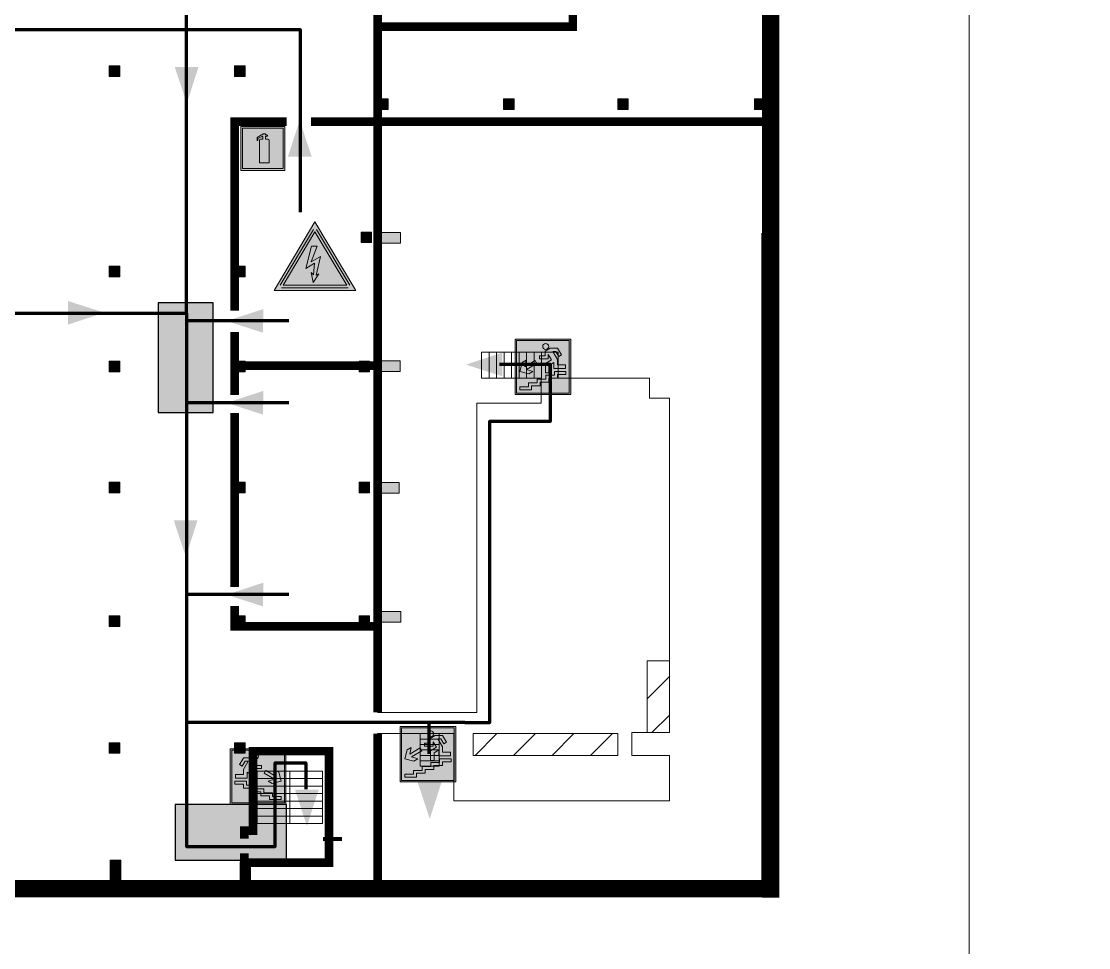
# Model space of a CAD drawing. Header units: millimetres. Extents: x 13810 to 67229, y 12374 to 21950.
# Drawn here: x 28951.6 to 29081.1, y 15454.4 to 15566.8 of the extents above; entities that cross this region are included whole.
import ezdxf

# ---------------------------------------------------------------- set-up
doc = ezdxf.new("R2010")
doc.units = ezdxf.units.MM
doc.layers.add('План_Штампы', color=7, linetype='Continuous')

# ---------------------------------------------------------------- blocks, each defined once
blk = doc.blocks.new('A$C7B4425F7')
at = {"true_color": 0xffffff}
blk.add_hatch(color=7, dxfattribs=at).paths.add_polyline_path([(0, 0), (-16, 0), (-16, -8), (0, -8)])
h = blk.add_hatch(color=126)
h.paths.add_polyline_path([(-0.2, -0.2), (-15.8, -0.2), (-15.8, -7.8), (-0.2, -7.8)])
h.paths.add_polyline_path([(-11.76, -2.03), (-11.76, -3.66), (-11.17, -3.66, -0.568275), (-11.17, -6.18), (-12.58, -6.18), (-12.58, -2.03)], flags=16)
h.paths.add_polyline_path([(-13.33, -4.12, -0.495768), (-13.59, -6.18), (-15.03, -6.18), (-15.03, -2.03), (-13.59, -2.03, -0.487973)], flags=16)
h.paths.add_polyline_path([(-10.25, -2.03), (-9.48, -2.03), (-9.48, -6.18), (-10.25, -6.18)], flags=16)
h.paths.add_polyline_path([(-13.84, -3.69), (-14.24, -3.69), (-14.24, -3.03), (-13.9, -3.03, -0.692621)], flags=0)
h.paths.add_polyline_path([(-9.15, -2.03), (-8.4, -2.03), (-8.04, -3.07), (-7.68, -2.03), (-6.93, -2.03), (-7.64, -4.1), (-6.93, -6.18), (-7.68, -6.18), (-8.04, -5.14), (-8.4, -6.18), (-9.15, -6.18), (-8.44, -4.1)], flags=16)
h.paths.add_polyline_path([(-11.76, -4.46), (-11.42, -4.46, -0.692621), (-11.36, -5.12), (-11.76, -5.12)], flags=0)
h.paths.add_polyline_path([(-13.9, -5.2), (-14.24, -5.2), (-14.24, -4.55), (-13.84, -4.55, -0.708038)], flags=0)
edge = h.paths.add_edge_path(flags=16)
edge.add_ellipse((-5.51, -4.08), major_axis=(0, 2.05), ratio=0.586184, start_angle=0, end_angle=360)
edge = h.paths.add_edge_path(flags=0)
edge.add_ellipse((-5.51, -4.08), major_axis=(0, 1.14), ratio=0.454828, start_angle=0, end_angle=360)
h.paths.add_polyline_path([(-4.13, -4.96, 0.377264), (-3.48, -4.52, 0.0555), (-3.16, -2.03), (-1.66, -2.03), (-1.66, -4.96), (-0.96, -4.96), (-0.96, -7.01), (-1.75, -7.01), (-1.75, -6.18), (-3.3, -6.18), (-3.3, -7.02), (-4.13, -7.02)], flags=16)
h.paths.add_polyline_path([(-2.73, -2.91), (-2.28, -2.91), (-2.28, -4.96), (-3.05, -4.96, 0.079136)], flags=0)
at = {"color": 126}
blk.add_lwpolyline([(-16, -8), (0, -8), (0, 0), (-16, 0)], close=True, dxfattribs=at)
blk = doc.blocks.new('вниз')
at = {"lineweight": 0, "true_color": 0xffffff}
h = blk.add_hatch(color=7, dxfattribs=at)
h.dxf.hatch_style = 1
h.paths.add_polyline_path([(40994.51, -4472.22), (40986.51, -4472.22), (40986.51, -4480.22), (40994.51, -4480.22)])
h.paths.add_polyline_path([(40994.31, -4472.42), (40994.31, -4480.01), (40986.71, -4480.01), (40986.71, -4472.42)], flags=16)
h.paths.add_polyline_path([(40988.43, -4473.53), (40989.43, -4473.53), (40990.19, -4473.96), (40990.19, -4474.6), (40991, -4474.6), (40991, -4475.06), (40989.73, -4475.06), (40989.73, -4474.46), (40989.3, -4475.18), (40990.17, -4475.7), (40990.17, -4477.11), (40989.63, -4477.11), (40989.63, -4476.01), (40988.94, -4475.59), (40988.94, -4476.46), (40988.94, -4476.46), (40987.47, -4476.46), (40987.26, -4476.46), (40987.26, -4475.92), (40988.4, -4475.92), (40988.4, -4475.2), (40989.1, -4473.99), (40988.66, -4473.99), (40988.24, -4474.7), (40987.86, -4474.47), (40988.41, -4473.56)], flags=0)
h.paths.add_polyline_path([(40990.55, -4473.29, -1), (40989.69, -4473.29, -1)], flags=0)
h.paths.add_polyline_path([(40988.85, -4476.89), (40988.85, -4477.43), (40990.1, -4477.43), (40990.1, -4477.99), (40991.34, -4477.99), (40991.34, -4478.54), (40992.59, -4478.54), (40992.59, -4479.09), (40993.83, -4479.09), (40993.83, -4479.52), (40992.17, -4479.52), (40992.17, -4478.97), (40990.91, -4478.97), (40990.91, -4478.41), (40989.68, -4478.41), (40989.68, -4477.86), (40988.43, -4477.86), (40988.43, -4477.31), (40987.6, -4477.31), (40987.18, -4477.31), (40987.18, -4476.89)], flags=0)
h.paths.add_polyline_path([(40991.61, -4475.33), (40993.12, -4476.2), (40992.9, -4475.27), (40993.48, -4475.6), (40993.83, -4476.88), (40992.56, -4477.22), (40991.97, -4476.88), (40992.9, -4476.61), (40991.38, -4475.74), (40991.58, -4475.39)], flags=0)
h.paths.add_polyline_path([(40990.19, -4473.96), (40989.43, -4473.53), (40988.43, -4473.53), (40988.41, -4473.56), (40987.86, -4474.47), (40988.24, -4474.7), (40988.66, -4473.99), (40989.1, -4473.99), (40988.4, -4475.2), (40988.4, -4475.92), (40987.26, -4475.92), (40987.26, -4476.46), (40987.47, -4476.46), (40988.94, -4476.46), (40988.94, -4476.27), (40988.94, -4475.59), (40989.63, -4476.01), (40989.63, -4477.11), (40990.17, -4477.11), (40990.17, -4475.7), (40989.3, -4475.18), (40989.73, -4474.46), (40989.73, -4475.06), (40991, -4475.06), (40991, -4474.6), (40990.19, -4474.6)], flags=0)
h.paths.add_polyline_path([(40990.55, -4473.29, 1), (40989.69, -4473.29, 1)], flags=0)
h.paths.add_polyline_path([(40991.61, -4475.33), (40991.58, -4475.39), (40991.38, -4475.74), (40992.9, -4476.61), (40991.97, -4476.88), (40992.56, -4477.22), (40993.83, -4476.88), (40993.48, -4475.6), (40992.9, -4475.27), (40993.12, -4476.2)], flags=0)
h.paths.add_polyline_path([(40990.1, -4477.43), (40988.85, -4477.43), (40988.85, -4476.89), (40987.18, -4476.89), (40987.18, -4477.31), (40987.6, -4477.31), (40988.43, -4477.31), (40988.43, -4477.86), (40989.68, -4477.86), (40989.68, -4478.41), (40990.91, -4478.41), (40990.91, -4478.97), (40992.17, -4478.97), (40992.17, -4479.52), (40993.83, -4479.52), (40993.83, -4479.09), (40992.59, -4479.09), (40992.59, -4478.54), (40991.34, -4478.54), (40991.34, -4477.99), (40990.1, -4477.99)], flags=0)
at = {"lineweight": 0}
h = blk.add_hatch(color=126, dxfattribs=at)
h.dxf.hatch_style = 1
h.paths.add_polyline_path([(40994.31, -4472.42), (40986.71, -4472.42), (40986.71, -4480.01), (40994.31, -4480.01)])
h.paths.add_polyline_path([(40988.43, -4473.53), (40989.43, -4473.53), (40990.19, -4473.96), (40990.19, -4474.6), (40991, -4474.6), (40991, -4475.06), (40989.73, -4475.06), (40989.73, -4474.46), (40989.3, -4475.18), (40990.17, -4475.7), (40990.17, -4477.11), (40989.63, -4477.11), (40989.63, -4476.01), (40988.94, -4475.59), (40988.94, -4476.46), (40988.94, -4476.46), (40987.47, -4476.46), (40987.26, -4476.46), (40987.26, -4475.92), (40988.4, -4475.92), (40988.4, -4475.2), (40989.1, -4473.99), (40988.66, -4473.99), (40988.24, -4474.7), (40987.86, -4474.47), (40988.41, -4473.56)], flags=16)
h.paths.add_polyline_path([(40990.55, -4473.29, -1), (40989.69, -4473.29, -1)], flags=16)
h.paths.add_polyline_path([(40988.85, -4476.89), (40988.85, -4477.43), (40990.1, -4477.43), (40990.1, -4477.99), (40991.34, -4477.99), (40991.34, -4478.54), (40992.59, -4478.54), (40992.59, -4479.09), (40993.83, -4479.09), (40993.83, -4479.52), (40992.17, -4479.52), (40992.17, -4478.97), (40990.91, -4478.97), (40990.91, -4478.41), (40989.68, -4478.41), (40989.68, -4477.86), (40988.43, -4477.86), (40988.43, -4477.31), (40987.6, -4477.31), (40987.18, -4477.31), (40987.18, -4476.89)], flags=16)
h.paths.add_polyline_path([(40991.61, -4475.33), (40993.12, -4476.2), (40992.9, -4475.27), (40993.48, -4475.6), (40993.83, -4476.88), (40992.56, -4477.22), (40991.97, -4476.88), (40992.9, -4476.61), (40991.38, -4475.74), (40991.58, -4475.39)], flags=16)
at = {"lineweight": 0, "true_color": 0xffffff}
h = blk.add_hatch(color=7, dxfattribs=at)
h.dxf.hatch_style = 1
h.paths.add_polyline_path([(40989.73, -4474.46), (40989.73, -4475.06), (40991, -4475.06), (40991, -4474.6), (40990.19, -4474.6), (40990.19, -4473.96), (40989.43, -4473.53), (40988.43, -4473.53), (40988.41, -4473.56), (40987.86, -4474.47), (40988.24, -4474.7), (40988.66, -4473.99), (40989.1, -4473.99), (40988.4, -4475.2), (40988.4, -4475.92), (40987.26, -4475.92), (40987.26, -4476.46), (40987.47, -4476.46), (40988.94, -4476.46), (40988.94, -4475.59), (40989.63, -4476.01), (40989.63, -4477.11), (40990.17, -4477.11), (40990.17, -4475.7), (40989.3, -4475.18)])
h.paths.add_polyline_path([(40989.69, -4473.29, 1), (40990.55, -4473.29, 1)])
h.paths.add_polyline_path([(40991.61, -4475.33), (40991.58, -4475.39), (40991.38, -4475.74), (40992.9, -4476.61), (40991.97, -4476.88), (40992.56, -4477.22), (40993.83, -4476.88), (40993.48, -4475.6), (40992.9, -4475.27), (40993.12, -4476.2)])
h.paths.add_polyline_path([(40990.1, -4477.43), (40988.85, -4477.43), (40988.85, -4476.89), (40987.18, -4476.89), (40987.18, -4477.31), (40987.6, -4477.31), (40988.43, -4477.31), (40988.43, -4477.86), (40989.68, -4477.86), (40989.68, -4478.41), (40990.91, -4478.41), (40990.91, -4478.97), (40992.17, -4478.97), (40992.17, -4479.52), (40993.83, -4479.52), (40993.83, -4479.09), (40992.59, -4479.09), (40992.59, -4478.54), (40991.34, -4478.54), (40991.34, -4477.99), (40990.1, -4477.99)])
at = {"color": 126, "lineweight": 0}
for points in [[(40986.51, -4472.22), (40994.51, -4472.22), (40994.51, -4480.22), (40986.51, -4480.22)], [(40986.71, -4472.42), (40994.31, -4472.42), (40994.31, -4480.01), (40986.71, -4480.01)]]:
    blk.add_lwpolyline(points, close=True, dxfattribs=at)
for points in [[(40987.47, -4476.46), (40987.26, -4476.46), (40987.26, -4475.92), (40988.4, -4475.92), (40988.4, -4475.2), (40989.1, -4473.99), (40988.66, -4473.99), (40988.24, -4474.7), (40987.86, -4474.47), (40988.41, -4473.56), (40988.43, -4473.53), (40989.43, -4473.53), (40990.19, -4473.96), (40990.19, -4474.6), (40991, -4474.6), (40991, -4475.06), (40989.73, -4475.06), (40989.73, -4474.46), (40989.3, -4475.18), (40990.17, -4475.7), (40990.17, -4477.11), (40989.63, -4477.11), (40989.63, -4476.01), (40988.94, -4475.59), (40988.94, -4476.46)], [(40991.58, -4475.39), (40991.38, -4475.74), (40992.9, -4476.61), (40991.97, -4476.88), (40992.56, -4477.22), (40993.83, -4476.88), (40993.48, -4475.6), (40992.9, -4475.27), (40993.12, -4476.2), (40991.61, -4475.33), (40991.58, -4475.39)], [(40987.6, -4477.31), (40987.18, -4477.31), (40987.18, -4476.89), (40988.85, -4476.89), (40988.85, -4477.43), (40990.1, -4477.43), (40990.1, -4477.99), (40991.34, -4477.99), (40991.34, -4478.54), (40992.59, -4478.54), (40992.59, -4479.09), (40993.83, -4479.09), (40993.83, -4479.52), (40992.17, -4479.52), (40992.17, -4478.97), (40990.91, -4478.97), (40990.91, -4478.41), (40989.68, -4478.41), (40989.68, -4477.86), (40988.43, -4477.86), (40988.43, -4477.31), (40987.6, -4477.31)], [(40987.47, -4476.46), (40988.94, -4476.46), (40988.94, -4476.27)]]:
    blk.add_lwpolyline(points, dxfattribs=at)
blk.add_circle((40990.12, -4473.29), 0.432, dxfattribs=at)
blk = doc.blocks.new('A$C32E8229D')
at = {"true_color": 0xffffff}
blk.add_hatch(color=7, dxfattribs=at).paths.add_polyline_path([(0, 0), (0, -8), (16, -8), (16, 0)])
h = blk.add_hatch(color=126)
h.paths.add_polyline_path([(0.2, -0.2), (15.8, -0.2), (15.8, -7.8), (0.2, -7.8)])
h.paths.add_polyline_path([(13.49, -2.05), (12.08, -2.05), (11.37, -2.63, 0.162397), (11.29, -2.84), (11.29, -3.63), (10.35, -3.63), (10.35, -4.05), (11.68, -4.05), (11.68, -3.48), (12.26, -4.28), (11.29, -5.1), (11.29, -6.78), (11.85, -6.78), (11.85, -5.44), (12.8, -4.64), (12.8, -5.94), (14.46, -5.94), (14.46, -5.39), (13.45, -5.39), (13.45, -3.97), (12.46, -2.59), (13.15, -2.59), (13.69, -3.34), (14.18, -3)], flags=16)
h.paths.add_polyline_path([(10.74, -1.82, 1), (11.8, -1.82, 1)], flags=16)
h.paths.add_polyline_path([(9.39, -3.59), (5.99, -3.59), (6.56, -3.03), (5.91, -3.03), (5.1, -3.83), (5.91, -4.64), (6.56, -4.64), (5.99, -4.09), (9.39, -4.09)], flags=16)
h.paths.add_polyline_path([(4.29, -1.08), (1.72, -1.08), (1.72, -6.6), (4.29, -6.6)], flags=16)
at = {"color": 126}
blk.add_lwpolyline([(16, -8), (0, -8), (0, 0), (16, 0)], close=True, dxfattribs=at)
blk = doc.blocks.new('вниз 3')
at = {"lineweight": 0, "true_color": 0xffffff}
h = blk.add_hatch(color=7, dxfattribs=at)
h.dxf.hatch_style = 1
h.paths.add_polyline_path([(40997.5, -4475.69), (40997.25, -4475.28), (40995.76, -4476.15), (40995.97, -4475.23), (40995.39, -4475.56), (40995.05, -4476.83), (40996.33, -4477.17), (40996.91, -4476.83), (40996, -4476.55)], flags=0)
h.paths.add_polyline_path([(40999.81, -4473.95), (41000.22, -4473.95), (41000.64, -4474.67), (41001.03, -4474.43), (41000.46, -4473.49), (41000.42, -4473.49), (40999.43, -4473.49), (40998.68, -4473.92), (40998.68, -4474.57), (40997.88, -4474.57), (40997.88, -4475), (40999.14, -4475), (40999.14, -4474.43), (40999.14, -4474.38), (40999.59, -4475.15), (40998.72, -4475.67), (40998.72, -4477.06), (40999.24, -4477.06), (40999.24, -4475.96), (40999.95, -4475.56), (40999.95, -4476.43), (41001.61, -4476.43), (41001.61, -4475.88), (41000.47, -4475.88), (41000.47, -4475.12)], flags=0)
h.paths.add_polyline_path([(40999.2, -4473.24, 1), (40998.35, -4473.24, 1)], flags=0)
h.paths.add_polyline_path([(41000.46, -4477.26), (41001.69, -4477.26), (41001.69, -4476.84), (41000.03, -4476.84), (41000.03, -4477.39), (40998.78, -4477.39), (40998.78, -4477.95), (40997.53, -4477.95), (40997.53, -4478.5), (40996.29, -4478.5), (40996.29, -4479.06), (40995.05, -4479.06), (40995.05, -4479.48), (40995.29, -4479.48), (40996.72, -4479.48), (40996.72, -4478.92), (40997.97, -4478.92), (40997.97, -4478.36), (40999.2, -4478.36), (40999.2, -4477.81), (41000.46, -4477.81)], flags=0)
h.paths.add_polyline_path([(41002.37, -4472.17), (40994.37, -4472.17), (40994.37, -4480.17), (41002.37, -4480.17)])
h.paths.add_polyline_path([(41002.16, -4479.96), (40994.57, -4479.96), (40994.57, -4472.37), (41002.16, -4472.37)], flags=16)
h.paths.add_polyline_path([(41001.61, -4475.88), (41001.61, -4476.43), (40999.95, -4476.43), (40999.95, -4475.56), (40999.24, -4475.96), (40999.24, -4477.06), (40998.72, -4477.06), (40998.72, -4475.67), (40999.59, -4475.15), (40999.14, -4474.38), (40999.14, -4474.43), (40999.14, -4475), (40997.88, -4475), (40997.88, -4474.57), (40998.68, -4474.57), (40998.68, -4473.92), (40999.43, -4473.49), (41000.42, -4473.49), (41000.46, -4473.49), (41001.03, -4474.43), (41000.64, -4474.67), (41000.22, -4473.95), (40999.81, -4473.95), (41000.47, -4475.12), (41000.47, -4475.88)], flags=0)
h.paths.add_polyline_path([(41001.69, -4476.84), (41001.69, -4477.26), (41000.46, -4477.26), (41000.46, -4477.81), (40999.2, -4477.81), (40999.2, -4478.36), (40997.97, -4478.36), (40997.97, -4478.92), (40996.72, -4478.92), (40996.72, -4479.48), (40995.05, -4479.48), (40995.05, -4479.06), (40996.29, -4479.06), (40996.29, -4478.5), (40997.53, -4478.5), (40997.53, -4477.95), (40998.78, -4477.95), (40998.78, -4477.39), (41000.03, -4477.39), (41000.03, -4476.84)], flags=0)
h.paths.add_polyline_path([(40998.35, -4473.24, -1), (40999.2, -4473.24, -1)], flags=0)
h.paths.add_polyline_path([(40997.5, -4475.69), (40996, -4476.55), (40996.91, -4476.83), (40996.33, -4477.17), (40995.05, -4476.83), (40995.39, -4475.56), (40995.97, -4475.23), (40995.76, -4476.15), (40997.25, -4475.28)], flags=0)
at = {"lineweight": 0}
h = blk.add_hatch(color=126, dxfattribs=at)
h.dxf.hatch_style = 1
h.paths.add_polyline_path([(41002.16, -4472.37), (40994.57, -4472.37), (40994.57, -4479.96), (41002.16, -4479.96)])
h.paths.add_polyline_path([(40995.97, -4475.23), (40995.76, -4476.15), (40997.25, -4475.28), (40997.5, -4475.69), (40996, -4476.55), (40996.91, -4476.83), (40996.33, -4477.17), (40995.05, -4476.83), (40995.39, -4475.56)], flags=16)
h.paths.add_polyline_path([(40997.88, -4474.57), (40998.68, -4474.57), (40998.68, -4473.92), (40999.43, -4473.49), (41000.42, -4473.49), (41000.46, -4473.49), (41001.03, -4474.43), (41000.64, -4474.67), (41000.22, -4473.95), (40999.81, -4473.95), (41000.47, -4475.12), (41000.47, -4475.88), (41001.61, -4475.88), (41001.61, -4476.43), (40999.95, -4476.43), (40999.95, -4475.56), (40999.24, -4475.96), (40999.24, -4477.06), (40998.72, -4477.06), (40998.72, -4475.67), (40999.59, -4475.15), (40999.14, -4474.38), (40999.14, -4474.43), (40999.14, -4475), (40997.88, -4475)], flags=16)
h.paths.add_polyline_path([(40998.35, -4473.24, -1), (40999.2, -4473.24, -1)], flags=16)
h.paths.add_polyline_path([(40997.53, -4477.95), (40998.78, -4477.95), (40998.78, -4477.39), (41000.03, -4477.39), (41000.03, -4476.84), (41001.69, -4476.84), (41001.69, -4477.26), (41000.46, -4477.26), (41000.46, -4477.81), (40999.2, -4477.81), (40999.2, -4478.36), (40997.97, -4478.36), (40997.97, -4478.92), (40996.72, -4478.92), (40996.72, -4479.48), (40995.05, -4479.48), (40995.05, -4479.06), (40996.29, -4479.06), (40996.29, -4478.5), (40997.53, -4478.5)], flags=16)
at = {"lineweight": 0, "true_color": 0xffffff}
h = blk.add_hatch(color=7, dxfattribs=at)
h.dxf.hatch_style = 1
h.paths.add_polyline_path([(40999.2, -4473.24, 1), (40998.35, -4473.24, 1)])
h.paths.add_polyline_path([(40999.81, -4473.95), (41000.22, -4473.95), (41000.64, -4474.67), (41001.03, -4474.43), (41000.46, -4473.49), (41000.42, -4473.49), (40999.43, -4473.49), (40998.68, -4473.92), (40998.68, -4474.57), (40997.88, -4474.57), (40997.88, -4475), (40999.14, -4475), (40999.14, -4474.43), (40999.14, -4474.38), (40999.59, -4475.15), (40998.72, -4475.67), (40998.72, -4477.06), (40999.24, -4477.06), (40999.24, -4475.96), (40999.95, -4475.56), (40999.95, -4476.43), (41001.61, -4476.43), (41001.61, -4475.88), (41000.47, -4475.88), (41000.47, -4475.12)])
h.paths.add_polyline_path([(40999.2, -4477.81), (41000.46, -4477.81), (41000.46, -4477.26), (41001.69, -4477.26), (41001.69, -4476.84), (41000.03, -4476.84), (41000.03, -4477.39), (40998.78, -4477.39), (40998.78, -4477.95), (40997.53, -4477.95), (40997.53, -4478.5), (40996.29, -4478.5), (40996.29, -4479.06), (40995.05, -4479.06), (40995.05, -4479.48), (40995.29, -4479.48), (40996.72, -4479.48), (40996.72, -4478.92), (40997.97, -4478.92), (40997.97, -4478.36), (40999.2, -4478.36)])
h.paths.add_polyline_path([(40997.5, -4475.69), (40997.25, -4475.28), (40995.76, -4476.15), (40995.97, -4475.23), (40995.39, -4475.56), (40995.05, -4476.83), (40996.33, -4477.17), (40996.91, -4476.83), (40996, -4476.55)])
at = {"color": 126, "lineweight": 0}
for points in [[(40994.37, -4472.17), (41002.37, -4472.17), (41002.37, -4480.17), (40994.37, -4480.17)], [(40994.57, -4472.37), (41002.16, -4472.37), (41002.16, -4479.96), (40994.57, -4479.96)]]:
    blk.add_lwpolyline(points, close=True, dxfattribs=at)
for points in [[(40999.14, -4474.43), (40999.14, -4475), (40997.88, -4475), (40997.88, -4474.57), (40998.68, -4474.57), (40998.68, -4473.92), (40999.43, -4473.49), (41000.42, -4473.49), (41000.46, -4473.49), (41001.03, -4474.43), (41000.64, -4474.67), (41000.22, -4473.95), (40999.81, -4473.95), (41000.47, -4475.12), (41000.47, -4475.88), (41001.61, -4475.88), (41001.61, -4476.43), (40999.95, -4476.43), (40999.95, -4475.56), (40999.24, -4475.96), (40999.24, -4477.06), (40998.72, -4477.06), (40998.72, -4475.67), (40999.59, -4475.15), (40999.14, -4474.38), (40999.14, -4474.43)], [(40995.05, -4476.83), (40995.39, -4475.56), (40995.97, -4475.23), (40995.76, -4476.15), (40997.25, -4475.28), (40997.5, -4475.69), (40996, -4476.55), (40996.91, -4476.83), (40996.33, -4477.17), (40995.05, -4476.83)], [(40995.29, -4479.48), (40995.05, -4479.48), (40995.05, -4479.06), (40996.29, -4479.06), (40996.29, -4478.5), (40997.53, -4478.5), (40997.53, -4477.95), (40998.78, -4477.95), (40998.78, -4477.39), (41000.03, -4477.39), (41000.03, -4476.84), (41001.69, -4476.84), (41001.69, -4477.26), (41000.46, -4477.26), (41000.46, -4477.81), (40999.2, -4477.81), (40999.2, -4478.36), (40997.97, -4478.36), (40997.97, -4478.92), (40996.72, -4478.92), (40996.72, -4479.48), (40995.05, -4479.48)]]:
    blk.add_lwpolyline(points, dxfattribs=at)
blk.add_circle((40998.77, -4473.24), 0.426, dxfattribs=at)
blk = doc.blocks.new('A$C3AD82952')
at = {"true_color": 0xf5f5ff}
h = blk.add_hatch(color=7, dxfattribs=at)
h.dxf.hatch_style = 1
h.paths.add_polyline_path([(8.21, 8.73, 0.414214), (7.89, 9.05), (7.22, 9.05), (7.22, 9.92), (7.59, 9.92, 1), (7.57, 10.36), (7.22, 10.36), (7.22, 10.6), (6.43, 10.6), (6.43, 10.36), (6.01, 10.36), (4.74, 9.59), (4.74, 8.69), (4.98, 8.73), (4.98, 9.26), (6.12, 9.91), (6.43, 9.91), (6.43, 9.05), (5.76, 9.05, 0.414214), (5.44, 8.73), (5.44, 2.2), (8.21, 2.2)], flags=0)
h.paths.add_polyline_path([(12.8, 12.8), (0, 12.8), (0, 0), (12.8, 0)])
h.paths.add_polyline_path([(0.51, 12.29), (12.29, 12.29), (12.29, 0.51), (0.51, 0.51)], flags=16)
h.paths.add_polyline_path([(4.74, 9.59), (6.01, 10.36), (6.43, 10.36), (6.43, 10.6), (7.22, 10.6), (7.22, 10.36), (7.59, 10.36, -0.94586), (7.59, 9.92), (7.22, 9.92), (7.22, 9.05), (7.89, 9.05, -0.414214), (8.21, 8.73), (8.21, 2.2), (5.44, 2.2), (5.44, 8.73, -0.414214), (5.76, 9.05), (6.43, 9.05), (6.43, 9.91), (6.12, 9.91), (4.98, 9.26), (4.98, 8.73), (4.74, 8.69)], flags=0)
h = blk.add_hatch(color=242)
h.dxf.hatch_style = 1
h.paths.add_polyline_path([(12.29, 12.29), (0.51, 12.29), (0.51, 0.51), (12.29, 0.51)])
h.paths.add_polyline_path([(4.74, 8.69), (4.74, 9.59), (6.01, 10.36), (6.43, 10.36), (6.43, 10.6), (7.22, 10.6), (7.22, 10.36), (7.59, 10.36, -0.94586), (7.59, 9.92), (7.22, 9.92), (7.22, 9.05), (7.89, 9.05, -0.414214), (8.21, 8.73), (8.21, 2.2), (5.44, 2.2), (5.44, 8.73, -0.414214), (5.76, 9.05), (6.43, 9.05), (6.43, 9.91), (6.12, 9.91), (4.98, 9.26), (4.98, 8.73)], flags=16)
h = blk.add_hatch(color=7, dxfattribs=at)
h.dxf.hatch_style = 1
h.paths.add_polyline_path([(8.21, 8.73, 0.414214), (7.89, 9.05), (7.22, 9.05), (7.22, 9.92), (7.59, 9.92, 1), (7.57, 10.36), (7.22, 10.36), (7.22, 10.6), (6.43, 10.6), (6.43, 10.36), (6.01, 10.36), (4.74, 9.59), (4.74, 8.69), (4.98, 8.73), (4.98, 9.26), (6.12, 9.91), (6.43, 9.91), (6.43, 9.05), (5.76, 9.05, 0.414214), (5.44, 8.73), (5.44, 2.2), (8.21, 2.2)])
at = {"color": 242, "lineweight": 5}
for p, q in [((0, 0), (0, 12.8)), ((0, 12.8), (12.8, 12.8)), ((12.8, 0), (12.8, 12.8)), ((6.01, 10.36), (4.74, 9.59)), ((4.74, 9.59), (4.74, 8.69)), ((4.98, 9.26), (6.12, 9.91)), ((6.01, 10.36), (6.43, 10.36)), ((6.12, 9.91), (6.43, 9.91)), ((7.22, 10.6), (6.43, 10.6)), ((6.43, 10.6), (6.43, 10.36)), ((6.43, 9.91), (6.43, 9.05)), ((7.22, 10.36), (7.22, 10.6)), ((7.59, 10.36), (7.22, 10.36)), ((7.22, 9.05), (7.22, 9.92)), ((7.59, 9.92), (7.22, 9.92)), ((4.74, 8.69), (4.98, 8.73)), ((4.98, 8.73), (4.98, 9.26)), ((5.44, 2.2), (5.44, 8.73)), ((5.76, 9.05), (6.43, 9.05)), ((7.89, 9.05), (7.22, 9.05)), ((8.21, 2.2), (8.21, 8.73)), ((0, 0), (12.8, 0)), ((5.44, 2.2), (8.21, 2.2))]:
    blk.add_line(p, q, dxfattribs=at)
blk.add_lwpolyline([(0.51, 12.29), (12.29, 12.29), (12.29, 0.51), (0.51, 0.51)], close=True, dxfattribs=at)
for centre, radius, start, end in [((7.58, 10.14), 0.223, 273.1875, 86.8125), ((5.76, 8.73), 0.32, 90, 180), ((7.89, 8.73), 0.32, 0, 90)]:
    blk.add_arc(centre, radius, start, end, dxfattribs=at)
blk = doc.blocks.new('A$C3E6D3DDE')
at = {"lineweight": 5}
h = blk.add_hatch(color=40, dxfattribs=at)
h.paths.add_polyline_path([(24.1, 1.45), (16.46, -11.35), (31.74, -11.35)])
h.paths.add_polyline_path([(24.09, -0.46), (30.03, -10.41), (18.14, -10.41)], flags=16)
h.paths.add_polyline_path([(24.54, -3.08), (23.41, -6.02), (25.13, -5.01), (24.33, -8.5), (24.82, -8.27), (23.79, -9.86), (23.4, -8.04), (23.8, -8.43), (24.04, -6.29), (22.39, -7.25), (23.44, -3.08)], flags=0)
h = blk.add_hatch(color=256, dxfattribs=at)
h.paths.add_polyline_path([(24.37, 0.03, 0.567511), (23.82, 0.03), (17.59, -10.4, 0.582454), (17.86, -10.88), (30.32, -10.88, 0.582149), (30.6, -10.4)])
h.paths.add_polyline_path([(24.09, -0.46), (18.14, -10.41), (30.03, -10.41)], flags=16)
h.paths.add_polyline_path([(24.54, -3.08), (23.41, -6.02), (25.13, -5.01), (24.33, -8.5), (24.82, -8.27), (23.79, -9.86), (23.4, -8.04), (23.8, -8.43), (24.04, -6.29), (22.39, -7.25), (23.44, -3.08)], flags=0)
h = blk.add_hatch(color=40, dxfattribs=at)
h.paths.add_polyline_path([(24.09, -0.46), (18.14, -10.41), (30.03, -10.41)])
h.paths.add_polyline_path([(24.82, -8.27), (23.79, -9.86), (23.4, -8.04), (23.8, -8.43), (24.04, -6.29), (22.39, -7.25), (23.44, -3.08), (24.54, -3.08), (23.41, -6.02), (25.13, -5.01), (24.33, -8.5)], flags=16)
at = {"color": 40, "lineweight": 5}
for p, q in [((16.46, -11.35), (24.1, 1.45)), ((24.1, 1.45), (31.74, -11.35))]:
    blk.add_line(p, q, dxfattribs=at)
at = {"lineweight": 5}
for p, q in [((17.59, -10.4), (23.82, 0.03)), ((24.37, 0.03), (30.6, -10.4)), ((18.14, -10.41), (24.09, -0.46)), ((24.09, -0.46), (30.03, -10.41)), ((23.44, -3.08), (22.39, -7.25)), ((23.41, -6.02), (24.54, -3.08)), ((24.54, -3.08), (23.44, -3.08)), ((25.13, -5.01), (23.41, -6.02)), ((24.33, -8.5), (25.13, -5.01)), ((22.39, -7.25), (24.04, -6.29)), ((24.04, -6.29), (23.8, -8.43)), ((23.8, -8.43), (23.4, -8.04)), ((23.4, -8.04), (23.79, -9.86)), ((23.79, -9.86), (24.82, -8.27)), ((24.82, -8.27), (24.33, -8.5)), ((17.86, -10.88), (30.32, -10.88)), ((18.14, -10.41), (30.03, -10.41))]:
    blk.add_line(p, q, dxfattribs=at)
at = {"color": 50, "lineweight": 5}
blk.add_line((31.74, -11.35), (16.46, -11.35), dxfattribs=at)

msp = doc.modelspace()

# ---------------------------------------------------------------- hatches: boundary and pattern name
at = {"lineweight": 0}
h = msp.add_hatch(color=256, dxfattribs=at)
h.dxf.hatch_style = 1
h.paths.add_polyline_path([(28963.51, 15560.15), (28963.51, 15561.43), (28962.24, 15561.43), (28962.24, 15560.15)])
h = msp.add_hatch(color=256, dxfattribs=at)
h.dxf.hatch_style = 1
h.paths.add_polyline_path([(28978.71, 15560.15), (28978.71, 15561.43), (28977.44, 15561.43), (28977.44, 15560.15)])
h = msp.add_hatch(color=256, dxfattribs=at)
h.dxf.hatch_style = 1
h.paths.add_polyline_path([(28996.06, 15556.13), (28996.06, 15557.41), (28994.79, 15557.41), (28994.79, 15556.13)])
h = msp.add_hatch(color=256, dxfattribs=at)
h.dxf.hatch_style = 1
h.paths.add_polyline_path([(29011.35, 15556.13), (29011.35, 15557.41), (29010.08, 15557.41), (29010.08, 15556.13)])
h = msp.add_hatch(color=256, dxfattribs=at)
h.dxf.hatch_style = 1
h.paths.add_polyline_path([(29025.2, 15556.13), (29025.2, 15557.41), (29023.93, 15557.41), (29023.93, 15556.13)])
h = msp.add_hatch(color=256, dxfattribs=at)
h.dxf.hatch_style = 1
h.paths.add_polyline_path([(29041.8, 15556.13), (29041.8, 15557.41), (29040.53, 15557.41), (29040.53, 15556.13)])
h = msp.add_hatch(color=256, dxfattribs=at)
h.dxf.hatch_style = 1
h.paths.add_polyline_path([(28994.06, 15539.98), (28994.06, 15541.26), (28992.79, 15541.26), (28992.79, 15539.98)])
h = msp.add_hatch(color=256, dxfattribs=at)
h.dxf.hatch_style = 1
h.paths.add_polyline_path([(28997.57, 15539.93), (28997.57, 15541.21), (28994.75, 15541.21), (28994.75, 15539.93)])
h = msp.add_hatch(color=256, dxfattribs=at)
h.dxf.hatch_style = 1
h.paths.add_polyline_path([(28963.51, 15535.85), (28963.51, 15537.13), (28962.24, 15537.13), (28962.24, 15535.85)])
h = msp.add_hatch(color=256, dxfattribs=at)
h.dxf.hatch_style = 1
h.paths.add_polyline_path([(28978.71, 15535.85), (28978.71, 15537.13), (28977.44, 15537.13), (28977.44, 15535.85)])
h = msp.add_hatch(color=256, dxfattribs=at)
h.dxf.hatch_style = 1
h.paths.add_polyline_path([(28963.51, 15524.32), (28963.51, 15525.61), (28962.24, 15525.61), (28962.24, 15524.32)])
h = msp.add_hatch(color=256, dxfattribs=at)
h.dxf.hatch_style = 1
h.paths.add_polyline_path([(28978.71, 15524.32), (28978.71, 15525.61), (28977.44, 15525.61), (28977.44, 15524.32)])
h = msp.add_hatch(color=256, dxfattribs=at)
h.dxf.hatch_style = 1
h.paths.add_polyline_path([(28993.82, 15524.32), (28993.82, 15525.61), (28992.55, 15525.61), (28992.55, 15524.32)])
h = msp.add_hatch(color=256, dxfattribs=at)
h.dxf.hatch_style = 1
h.paths.add_polyline_path([(28997.51, 15524.35), (28997.51, 15525.63), (28994.68, 15525.63), (28994.68, 15524.35)])
h = msp.add_hatch(color=256, dxfattribs=at)
h.dxf.hatch_style = 1
h.paths.add_polyline_path([(28963.51, 15509.62), (28963.51, 15510.9), (28962.24, 15510.9), (28962.24, 15509.62)])
h = msp.add_hatch(color=256, dxfattribs=at)
h.dxf.hatch_style = 1
h.paths.add_polyline_path([(28978.71, 15509.62), (28978.71, 15510.9), (28977.44, 15510.9), (28977.44, 15509.62)])
h = msp.add_hatch(color=256, dxfattribs=at)
h.dxf.hatch_style = 1
h.paths.add_polyline_path([(28993.82, 15509.62), (28993.82, 15510.9), (28992.55, 15510.9), (28992.55, 15509.62)])
h = msp.add_hatch(color=256, dxfattribs=at)
h.dxf.hatch_style = 1
h.paths.add_polyline_path([(28997.39, 15509.57), (28997.39, 15510.86), (28994.56, 15510.86), (28994.56, 15509.57)])
h = msp.add_hatch(color=256, dxfattribs=at)
h.dxf.hatch_style = 1
h.paths.add_polyline_path([(28963.51, 15493.42), (28963.51, 15494.7), (28962.24, 15494.7), (28962.24, 15493.42)])
h = msp.add_hatch(color=256, dxfattribs=at)
h.dxf.hatch_style = 1
h.paths.add_polyline_path([(28978.71, 15493.42), (28978.71, 15494.7), (28977.44, 15494.7), (28977.44, 15493.42)])
h = msp.add_hatch(color=256, dxfattribs=at)
h.dxf.hatch_style = 1
h.paths.add_polyline_path([(28993.82, 15493.42), (28993.82, 15494.7), (28992.55, 15494.7), (28992.55, 15493.42)])
h = msp.add_hatch(color=256, dxfattribs=at)
h.dxf.hatch_style = 1
h.paths.add_polyline_path([(28997.59, 15493.93), (28997.59, 15495.21), (28994.76, 15495.21), (28994.76, 15493.93)])
at = {"lineweight": 0, "true_color": 0x000000}
h = msp.add_hatch(dxfattribs=at)
h.set_pattern_fill('ANSI31', color=18, scale=1.0404)
h.set_pattern_definition([(45, (12034.5, 7358.1934), (-2.3357646, 2.3357646), [])])
h.paths.add_polyline_path([(29023.92, 15477.77), (29023.92, 15480.41), (29006.37, 15480.41), (29006.37, 15477.77)])
h.paths.add_polyline_path([(29030.2, 15489.26), (29027.5, 15489.26), (29027.5, 15480.54), (29030.2, 15480.54)])
at = {"lineweight": 0}
h = msp.add_hatch(color=256, dxfattribs=at)
h.dxf.hatch_style = 1
h.paths.add_polyline_path([(28963.51, 15478.02), (28963.51, 15479.3), (28962.24, 15479.3), (28962.24, 15478.02)])
h = msp.add_hatch(color=256, dxfattribs=at)
h.dxf.hatch_style = 1
h.paths.add_polyline_path([(28978.71, 15478.02), (28978.71, 15479.3), (28977.44, 15479.3), (28977.44, 15478.02)])
h = msp.add_hatch(color=256, dxfattribs=at)
h.dxf.hatch_style = 1
h.paths.add_polyline_path([(28963.63, 15463.79), (28963.63, 15465.07), (28962.36, 15465.07), (28962.36, 15463.79)])
h = msp.add_hatch(color=256, dxfattribs=at)
h.dxf.hatch_style = 1
h.paths.add_polyline_path([(28979.38, 15463.53), (28979.38, 15464.81), (28978.11, 15464.81), (28978.11, 15463.53)])
h = msp.add_hatch(color=256, dxfattribs=at)
h.dxf.hatch_style = 1
h.paths.add_polyline_path([(28963.63, 15462.51), (28963.63, 15463.79), (28962.36, 15463.79), (28962.36, 15462.51)])
h = msp.add_hatch(color=256, dxfattribs=at)
h.dxf.hatch_style = 1
h.paths.add_polyline_path([(28979.38, 15462.25), (28979.38, 15463.53), (28978.11, 15463.53), (28978.11, 15462.25)])

# ---------------------------------------------------------------- linework, layer by layer
at = {"color": 126, "lineweight": 0, "true_color": 0x008754}
for points in [[(28466.55, 15729.23), (29066.55, 15729.23), (29066.55, 15334.23), (28466.55, 15334.23)], [(29066.55, 15729.23), (29666.55, 15729.23), (29666.55, 15334.23), (29066.55, 15334.23)]]:
    msp.add_lwpolyline(points, close=True, dxfattribs=at)
at = {"lineweight": 0}
for points, const_width in [([(28494.21, 15635.79), (28494.14, 15635.79), (28494.14, 15461.6), (28972.58, 15461.6)], 2.08), ([(29042.48, 15460.52), (29042.48, 15636.08), (28975.77, 15636.08)], 2.08), ([(29041.85, 15541.16), (29041.85, 15507.1)], 1.04), ([(29041.85, 15507.5), (29041.85, 15461.76)], 1.04), ([(28988.17, 15467.62), (28990.48, 15467.62)], 0.52), ([(28972.58, 15461.6), (29042.28, 15461.6)], 2.08)]:
    msp.add_lwpolyline(points, dxfattribs=dict(at, const_width=const_width))
at = {"color": 126, "lineweight": 100, "true_color": 0x008754}
for points in [[(28518.55, 15466.54), (28513.97, 15466.54), (28513.97, 15471.07), (28523.63, 15471.07), (28523.63, 15488.24), (28503.44, 15488.24), (28503.44, 15565.85), (28971.59, 15565.85), (28971.59, 15608.26), (28982.3, 15616.71), (28982.3, 15633.05), (28992.58, 15633.05), (28992.58, 15621.54), (28988.71, 15621.54), (28988.71, 15625.6)], [(28503.44, 15531.44), (28971.59, 15531.44), (28971.59, 15565.85)], [(28971.59, 15565.85), (28985.41, 15565.85), (28985.41, 15543.68)], [(28971.59, 15531.44), (28971.59, 15480.94)], [(28984.02, 15530.48), (28971.59, 15530.48)], [(29005.37, 15481.75), (29008.41, 15481.75), (29008.41, 15518.31), (29015.77, 15518.31), (29015.77, 15525.21), (29009.59, 15525.21)], [(28984.02, 15520.55), (28971.59, 15520.55)], [(28984.02, 15497.27), (28971.59, 15497.27)], [(29005.37, 15481.75), (29005.37, 15481.75), (28971.59, 15481.75)], [(29001.02, 15481.75), (29001.02, 15477.97)], [(28971.59, 15480.94), (28971.59, 15466.72), (28982.38, 15466.72), (28982.38, 15476.85), (28986.07, 15476.85), (28986.07, 15473.68)]]:
    msp.add_lwpolyline(points, dxfattribs=at)
at = {"lineweight": 100, "const_width": 1.04}
for points in [[(28994.79, 15570.82), (28994.79, 15482.98)], [(28994.82, 15566.18), (29018.48, 15566.18), (29018.48, 15567.76)], [(28977.44, 15531.73), (28977.44, 15554.67), (28983.76, 15554.67)], [(28994.79, 15554.67), (28986.71, 15554.67)], [(28994.79, 15554.67), (29042.63, 15554.67)], [(28977.44, 15521.51), (28977.44, 15529.13)], [(28977.46, 15525.06), (28994.53, 15525.06)], [(28977.44, 15498.18), (28977.44, 15519.32)], [(28994.79, 15493.42), (28977.44, 15493.42), (28977.44, 15495.88)], [(28994.79, 15480.41), (28994.79, 15461.24)], [(28978.63, 15467.68), (28978.63, 15468.63), (28979.67, 15468.63), (28979.67, 15478.28), (28988.88, 15478.28), (28988.88, 15464.76), (28978.63, 15464.76), (28978.63, 15465.9)]]:
    msp.add_lwpolyline(points, dxfattribs=at)
at = {"lineweight": 0}
for points in [[(28962.24, 15561.43), (28963.51, 15561.43), (28963.51, 15560.15), (28962.24, 15560.15)], [(28977.44, 15561.43), (28978.71, 15561.43), (28978.71, 15560.15), (28977.44, 15560.15)], [(28994.79, 15557.41), (28996.06, 15557.41), (28996.06, 15556.13), (28994.79, 15556.13)], [(29010.08, 15557.41), (29011.35, 15557.41), (29011.35, 15556.13), (29010.08, 15556.13)], [(29023.93, 15557.41), (29025.2, 15557.41), (29025.2, 15556.13), (29023.93, 15556.13)], [(29040.53, 15557.41), (29041.8, 15557.41), (29041.8, 15556.13), (29040.53, 15556.13)], [(28992.79, 15541.26), (28994.06, 15541.26), (28994.06, 15539.98), (28992.79, 15539.98)], [(28994.75, 15541.21), (28997.57, 15541.21), (28997.57, 15539.93), (28994.75, 15539.93)], [(28962.24, 15537.13), (28963.51, 15537.13), (28963.51, 15535.85), (28962.24, 15535.85)], [(28977.44, 15537.13), (28978.71, 15537.13), (28978.71, 15535.85), (28977.44, 15535.85)], [(29007.4, 15523.53), (29008.31, 15523.53), (29008.31, 15526.68), (29007.4, 15526.68)], [(29008.31, 15523.53), (29009.22, 15523.53), (29009.22, 15526.68), (29008.31, 15526.68)], [(29009.22, 15523.53), (29010.13, 15523.53), (29010.13, 15526.68), (29009.22, 15526.68)], [(29010.13, 15523.53), (29011.05, 15523.53), (29011.05, 15526.68), (29010.13, 15526.68)], [(29011.05, 15523.53), (29011.96, 15523.53), (29011.96, 15526.68), (29011.05, 15526.68)], [(29011.96, 15523.53), (29012.87, 15523.53), (29012.87, 15526.68), (29011.96, 15526.68)], [(29012.87, 15523.53), (29013.78, 15523.53), (29013.78, 15526.68), (29012.87, 15526.68)], [(29013.78, 15523.53), (29014.69, 15523.53), (29014.69, 15526.68), (29013.78, 15526.68)], [(28962.24, 15525.61), (28963.51, 15525.61), (28963.51, 15524.32), (28962.24, 15524.32)], [(28977.44, 15525.61), (28978.71, 15525.61), (28978.71, 15524.32), (28977.44, 15524.32)], [(28992.55, 15525.61), (28993.82, 15525.61), (28993.82, 15524.32), (28992.55, 15524.32)], [(28994.68, 15525.63), (28997.51, 15525.63), (28997.51, 15524.35), (28994.68, 15524.35)], [(28962.24, 15510.9), (28963.51, 15510.9), (28963.51, 15509.62), (28962.24, 15509.62)], [(28977.44, 15510.9), (28978.71, 15510.9), (28978.71, 15509.62), (28977.44, 15509.62)], [(28992.55, 15510.9), (28993.82, 15510.9), (28993.82, 15509.62), (28992.55, 15509.62)], [(28994.56, 15510.86), (28997.39, 15510.86), (28997.39, 15509.57), (28994.56, 15509.57)], [(28962.24, 15494.7), (28963.51, 15494.7), (28963.51, 15493.42), (28962.24, 15493.42)], [(28977.44, 15494.7), (28978.71, 15494.7), (28978.71, 15493.42), (28977.44, 15493.42)], [(28992.55, 15494.7), (28993.82, 15494.7), (28993.82, 15493.42), (28992.55, 15493.42)], [(28994.76, 15495.21), (28997.59, 15495.21), (28997.59, 15493.93), (28994.76, 15493.93)], [(29030.2, 15480.54), (29027.5, 15480.54), (29027.5, 15489.26), (29030.2, 15489.26)], [(28999.96, 15479.75), (29002.26, 15479.75), (29002.26, 15480.41), (28999.96, 15480.41)], [(29023.92, 15477.77), (29006.37, 15477.77), (29006.37, 15480.41), (29023.92, 15480.41)], [(28962.24, 15479.3), (28963.51, 15479.3), (28963.51, 15478.02), (28962.24, 15478.02)], [(28977.44, 15479.3), (28978.71, 15479.3), (28978.71, 15478.02), (28977.44, 15478.02)], [(28999.96, 15479.09), (29002.26, 15479.09), (29002.26, 15479.75), (28999.96, 15479.75)], [(28999.96, 15478.43), (29002.26, 15478.43), (29002.26, 15479.09), (28999.96, 15479.09)], [(28999.96, 15477.76), (29002.26, 15477.76), (29002.26, 15478.43), (28999.96, 15478.43)], [(28999.96, 15477.1), (29002.26, 15477.1), (29002.26, 15477.76), (28999.96, 15477.76)], [(28999.96, 15476.44), (29002.26, 15476.44), (29002.26, 15477.1), (28999.96, 15477.1)], [(28980.18, 15474.95), (28984.15, 15474.95), (28984.15, 15475.86), (28980.18, 15475.86)], [(28980.18, 15474.04), (28984.15, 15474.04), (28984.15, 15474.95), (28980.18, 15474.95)], [(28984.15, 15474.95), (28988.12, 15474.95), (28988.12, 15475.86), (28984.15, 15475.86)], [(28984.15, 15474.04), (28988.12, 15474.04), (28988.12, 15474.95), (28984.15, 15474.95)], [(28980.18, 15473.14), (28984.15, 15473.14), (28984.15, 15474.04), (28980.18, 15474.04)], [(28984.15, 15473.14), (28988.12, 15473.14), (28988.12, 15474.04), (28984.15, 15474.04)], [(28980.18, 15472.23), (28984.15, 15472.23), (28984.15, 15473.14), (28980.18, 15473.14)], [(28984.15, 15472.23), (28988.12, 15472.23), (28988.12, 15473.14), (28984.15, 15473.14)], [(28980.18, 15471.32), (28984.15, 15471.32), (28984.15, 15472.23), (28980.18, 15472.23)], [(28980.18, 15470.41), (28984.15, 15470.41), (28984.15, 15471.32), (28980.18, 15471.32)], [(28984.15, 15471.32), (28988.12, 15471.32), (28988.12, 15472.23), (28984.15, 15472.23)], [(28984.15, 15470.41), (28988.12, 15470.41), (28988.12, 15471.32), (28984.15, 15471.32)], [(28980.18, 15469.51), (28984.15, 15469.51), (28984.15, 15470.41), (28980.18, 15470.41)], [(28984.15, 15469.51), (28988.12, 15469.51), (28988.12, 15470.41), (28984.15, 15470.41)], [(28962.36, 15465.07), (28963.63, 15465.07), (28963.63, 15463.79), (28962.36, 15463.79)], [(28978.11, 15464.81), (28979.38, 15464.81), (28979.38, 15463.53), (28978.11, 15463.53)], [(28962.36, 15463.79), (28963.63, 15463.79), (28963.63, 15462.51), (28962.36, 15462.51)], [(28978.11, 15463.53), (28979.38, 15463.53), (28979.38, 15462.25), (28978.11, 15462.25)]]:
    msp.add_lwpolyline(points, close=True, dxfattribs=at)
msp.add_lwpolyline([(28994.79, 15480.41), (29004.02, 15480.41), (29004.02, 15472.24), (29030.2, 15472.24), (29030.2, 15477.77), (29025.63, 15477.77), (29025.63, 15480.54), (29030.2, 15480.54), (29030.2, 15521.11), (29027.76, 15521.11), (29027.76, 15523.53), (29016.69, 15523.53), (29016.69, 15526.68), (29007.4, 15526.68), (29007.4, 15523.53), (29014.63, 15523.53), (29014.63, 15520.5), (29006.83, 15520.5), (29006.83, 15482.98), (28994.79, 15482.98)], dxfattribs=at)
at = {"layer": 'План_Штампы', "color": 126, "true_color": 0x008754}
for points in [[(28970.18, 15561.29), (28973.06, 15561.29), (28971.64, 15556.87)], [(28986.79, 15550.41), (28983.91, 15550.41), (28985.34, 15554.83)], [(28957.21, 15530.03), (28957.22, 15532.9), (28961.63, 15531.48)], [(28980.91, 15531.92), (28980.9, 15529.05), (28976.48, 15530.47)], [(29009.94, 15526.64), (29009.93, 15523.76), (29005.51, 15525.18)], [(28980.91, 15521.99), (28980.9, 15519.11), (28976.48, 15520.54)], [(28970.06, 15506.29), (28972.94, 15506.29), (28971.52, 15501.87)], [(28980.91, 15498.72), (28980.9, 15495.84), (28976.48, 15497.26)], [(28984.76, 15473.61), (28987.64, 15473.61), (28986.22, 15469.19)], [(28999.66, 15474.49), (29002.54, 15474.49), (29001.12, 15470.07)]]:
    msp.add_solid(points, dxfattribs=at)

# ---------------------------------------------------------------- block references
for name, p, xscale, yscale, zscale in [('A$C3AD82952', (28978.2, 15548.75), 0.41616, 0.41616, 0.41616), ('A$C3E6D3DDE', (28971.52, 15541.57), 0.65025, 0.65025, 0.65025)]:
    msp.add_blockref(name, p, dxfattribs=dict(xscale=xscale, yscale=yscale, zscale=zscale))
at = {"color": 126, "true_color": 0x008754, "xscale": 0.842724, "yscale": 0.842724, "zscale": 0.842724}
for name, p in [('вниз 3', (-5535.46, 19297.09)), ('вниз 3', (-5549.41, 19250.09)), ('вниз', (-5563.4, 19247.41))]:
    msp.add_blockref(name, p, dxfattribs=at)
at = {"layer": 'План_Штампы', "color": 126, "true_color": 0x008754, "xscale": -0.8323200000000001, "yscale": 0.8323200000000001, "zscale": 0.8323200000000001, "rotation": 270}
msp.add_blockref('A$C32E8229D', (28974.84, 15519.37), dxfattribs=at)
at = {"layer": 'План_Штампы', "xscale": 0.842724, "yscale": 0.842724, "zscale": 0.842724}
msp.add_blockref('A$C7B4425F7', (28983.73, 15471.81), dxfattribs=at)

doc.saveas('drawing.dxf')
